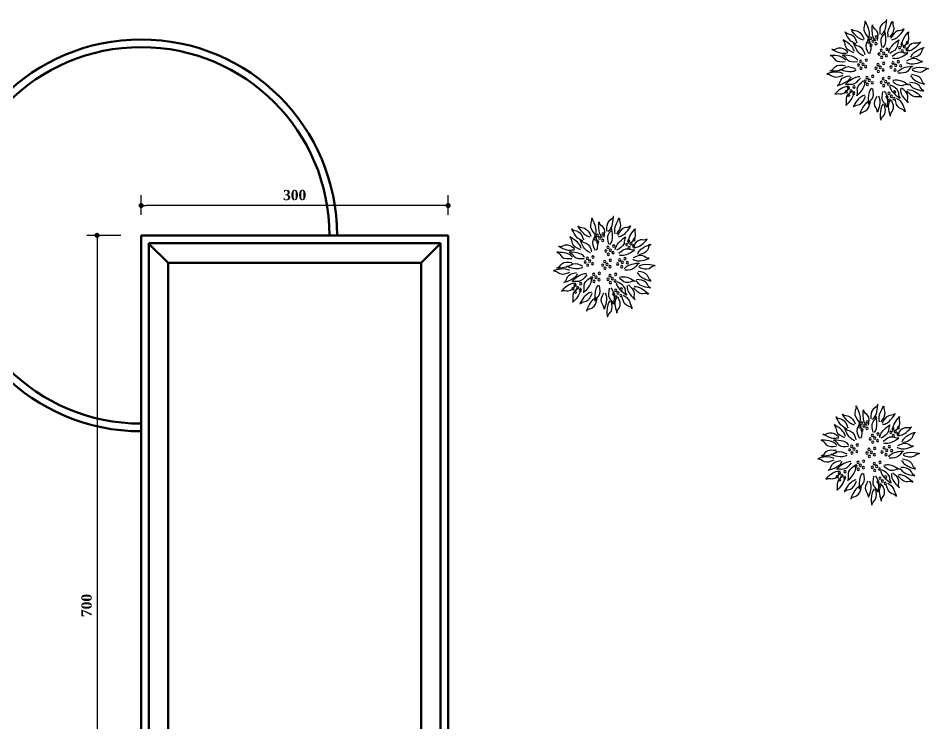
# Model space of a CAD drawing. Header units: millimetres. Extents: x 14929 to 124997, y 1647 to 25134.
# Drawn here: x 15713 to 16604, y 22256 to 22946 of the extents above; entities that cross this region are included whole.
import ezdxf

# ---------------------------------------------------------------- set-up
doc = ezdxf.new("R2010")
doc.units = ezdxf.units.MM
doc.layers.add('paisajismo', color=7, linetype='Continuous')
doc.layers.add('Parede Baixa', color=5, linetype='Continuous', lineweight=50)
doc.styles.add('Valéria', font='romantic.ttf', dxfattribs={"height": 10})
doc.dimstyles.new('Cota - 50', dxfattribs={"dimtxt": 10, "dimasz": 5, "dimexe": 10, "dimexo": 20, "dimgap": 5, "dimtad": 1, "dimtxsty": 'Valéria', "dimblk": 'DOT', "dimcen": 0, "dimclrd": 12, "dimclre": 12, "dimclrt": 2, "dimazin": 2, "dimtfac": 1, "dimtix": 1, "dimtmove": 0, "dimatfit": 3, "dimldrblk": 'DOT', "dimfxl": 1, "dimarcsym": 0})

# ---------------------------------------------------------------- blocks, each defined once
blk = doc.blocks.new('A$C375069E9')
at = {"layer": 'paisajismo', "color": 221}
for centre in [(1.295, 2.06), (1.436, 2.03), (0.523, 1.919), (0.603, 1.819), (0.663, 1.889), (0.713, 1.799), (1.305, 1.899), (1.375, 1.959), (1.426, 1.859), (1.486, 1.939), (0.533, 1.759), (0.653, 1.719), (1.034, 1.759), (1.044, 1.598), (1.115, 1.658), (1.165, 1.558), (1.175, 1.729), (1.225, 1.638), (0.693, 1.348), (0.753, 1.448), (0.814, 1.358), (0.884, 1.418), (1.115, 1.408), (1.255, 1.378), (1.546, 1.488), (1.556, 1.327), (1.626, 1.388), (1.687, 1.458), (1.737, 1.368), (0.834, 1.247), (0.934, 1.317), (1.125, 1.247), (1.195, 1.307), (1.245, 1.207), (1.305, 1.287), (1.677, 1.287), (0.984, 1.057), (0.994, 0.896), (1.064, 0.956), (1.125, 1.027), (1.175, 0.936), (1.386, 1.087), (1.396, 0.926), (1.466, 0.986), (1.516, 0.886), (1.526, 1.057), (1.576, 0.966), (0.844, 0.696), (0.984, 0.666), (1.115, 0.856), (1.847, 0.826), (1.857, 0.666), (1.927, 0.726), (1.988, 0.796), (2.038, 0.706), (0.854, 0.535), (0.924, 0.595), (0.974, 0.495), (1.034, 0.575), (1.978, 0.625)]:
    blk.add_circle(centre, 0.0284, dxfattribs=at)
at = {"layer": 'paisajismo', "color": 124}
for points in [[(1.176, 2.118), (1.049, 2.364), (1.042, 2.49), (1.043, 2.485), (1.153, 2.379), (1.207, 2.133)], [(0.912, 1.994), (0.683, 2.149), (0.616, 2.257), (0.62, 2.253), (0.767, 2.212), (0.932, 2.022)], [(0.998, 2.06), (0.956, 2.334), (0.888, 2.44), (0.889, 2.435), (0.863, 2.285), (0.965, 2.054)], [(1.308, 1.969), (1.401, 2.229), (1.391, 2.355), (1.391, 2.35), (1.296, 2.23), (1.275, 1.979)], [(1.475, 2.065), (1.512, 2.34), (1.578, 2.447), (1.577, 2.442), (1.606, 2.292), (1.509, 2.06)], [(1.614, 1.981), (1.84, 2.142), (1.904, 2.25), (1.9, 2.247), (1.754, 2.203), (1.593, 2.009)], [(0.664, 1.826), (0.579, 2.089), (0.495, 2.183), (0.497, 2.179), (0.495, 2.026), (0.632, 1.814)], [(1.122, 1.799), (1.058, 2.068), (1.082, 2.193), (1.082, 2.187), (1.163, 2.058), (1.156, 1.806)], [(1.453, 1.657), (1.451, 1.934), (1.501, 2.049), (1.5, 2.044), (1.55, 1.9), (1.487, 1.656)], [(1.798, 1.89), (2.008, 2.07), (2.062, 2.185), (2.059, 2.181), (1.917, 2.123), (1.775, 1.916)], [(0.438, 1.564), (0.237, 1.755), (0.118, 1.797), (0.122, 1.794), (0.194, 1.659), (0.415, 1.539)], [(0.543, 1.718), (0.292, 1.836), (0.209, 1.931), (0.213, 1.928), (0.366, 1.911), (0.558, 1.749)], [(0.988, 1.675), (0.841, 1.91), (0.737, 1.981), (0.74, 1.977), (0.775, 1.828), (0.959, 1.656)], [(1.602, 1.593), (1.803, 1.784), (1.851, 1.901), (1.848, 1.896), (1.709, 1.832), (1.578, 1.618)], [(1.836, 1.699), (2.004, 1.919), (2.114, 1.98), (2.111, 1.977), (2.062, 1.832), (1.862, 1.678)], [(2.005, 1.668), (2.28, 1.695), (2.39, 1.758), (2.385, 1.756), (2.236, 1.791), (2.001, 1.702)], [(0.896, 1.541), (0.624, 1.594), (0.52, 1.667), (0.525, 1.665), (0.677, 1.685), (0.903, 1.575)], [(1.751, 1.486), (2.002, 1.603), (2.129, 1.605), (2.124, 1.604), (2.013, 1.498), (1.765, 1.455)], [(2.053, 1.488), (2.306, 1.601), (2.432, 1.601), (2.427, 1.6), (2.315, 1.496), (2.066, 1.456)], [(0.553, 1.432), (0.276, 1.415), (0.158, 1.46), (0.163, 1.459), (0.305, 1.517), (0.551, 1.466)], [(2.055, 1.326), (2.31, 1.218), (2.436, 1.221), (2.431, 1.222), (2.317, 1.323), (2.067, 1.357)], [(0.405, 1.262), (0.131, 1.304), (0.009, 1.27), (0.015, 1.27), (0.151, 1.2), (0.401, 1.228)], [(0.447, 1.106), (0.23, 0.934), (0.107, 0.902), (0.112, 0.905), (0.195, 1.033), (0.426, 1.133)], [(0.773, 1.195), (0.528, 1.324), (0.402, 1.332), (0.407, 1.33), (0.513, 1.219), (0.758, 1.164)], [(1.8, 1.231), (2.076, 1.215), (2.195, 1.26), (2.189, 1.259), (2.047, 1.316), (1.801, 1.265)], [(2.115, 1.151), (2.39, 1.183), (2.511, 1.145), (2.506, 1.145), (2.367, 1.08), (2.118, 1.117)], [(0.483, 0.904), (0.251, 0.752), (0.126, 0.732), (0.131, 0.734), (0.226, 0.854), (0.465, 0.933)], [(0.883, 0.989), (0.609, 0.948), (0.503, 0.88), (0.508, 0.882), (0.658, 0.855), (0.889, 0.956)], [(1.585, 0.962), (1.685, 0.704), (1.775, 0.615), (1.772, 0.62), (1.766, 0.772), (1.617, 0.976)], [(1.701, 1.076), (1.958, 0.973), (2.046, 0.883), (2.041, 0.885), (1.889, 0.894), (1.687, 1.045)], [(1.928, 1.076), (2.139, 0.896), (2.26, 0.861), (2.255, 0.863), (2.177, 0.995), (1.949, 1.102)], [(0.524, 0.758), (0.266, 0.658), (0.177, 0.569), (0.181, 0.571), (0.334, 0.578), (0.537, 0.726)], [(0.698, 0.783), (0.595, 0.526), (0.504, 0.438), (0.507, 0.442), (0.516, 0.595), (0.667, 0.796)], [(0.969, 0.852), (0.812, 0.624), (0.705, 0.557), (0.708, 0.561), (0.75, 0.708), (0.941, 0.872)], [(1.098, 0.722), (1.022, 0.455), (1.04, 0.33), (1.041, 0.335), (1.128, 0.461), (1.131, 0.713)], [(1.416, 0.791), (1.501, 0.528), (1.488, 0.402), (1.487, 0.407), (1.396, 0.53), (1.383, 0.782)], [(1.856, 0.722), (1.956, 0.464), (2.046, 0.374), (2.043, 0.379), (2.037, 0.532), (1.888, 0.735)], [(1.972, 0.836), (2.229, 0.733), (2.317, 0.642), (2.312, 0.645), (2.16, 0.653), (1.958, 0.804)], [(0.798, 0.546), (0.619, 0.335), (0.583, 0.214), (0.585, 0.218), (0.717, 0.297), (0.825, 0.524)], [(0.953, 0.499), (0.985, 0.224), (0.947, 0.103), (0.948, 0.108), (0.882, 0.247), (0.919, 0.496)], [(1.244, 0.6), (1.226, 0.324), (1.271, 0.206), (1.27, 0.211), (1.328, 0.353), (1.278, 0.599)], [(1.466, 0.475), (1.657, 0.274), (1.699, 0.155), (1.696, 0.159), (1.561, 0.231), (1.441, 0.452)], [(1.582, 0.621), (1.799, 0.449), (1.858, 0.337), (1.854, 0.341), (1.71, 0.393), (1.56, 0.595)], [(1.128, 0.401), (1.199, 0.134), (1.18, 0.009), (1.179, 0.014), (1.094, 0.142), (1.095, 0.393)]]:
    blk.add_spline(points, degree=3, dxfattribs=at)
blk = doc.blocks.new('_Dot')
at = {"color": 0, "linetype": 'ByBlock', "lineweight": -2}
blk.add_line((-0.5, 0), (-1, 0), dxfattribs=at)
at = {"color": 0, "linetype": 'ByBlock', "const_width": 0.5}
blk.add_lwpolyline([(-0.25, 0, 1), (0.25, 0, 1)], format="xyb", close=True, dxfattribs=at)
blk = doc.blocks.new('*D710')
at = {"color": 12, "lineweight": -2, "transparency": 16777216}
for p, q in [((15833.08, 22753.57), (15833.08, 22772.73)), ((16133.08, 22753.57), (16133.08, 22772.73)), ((16128.08, 22762.73), (15838.08, 22762.73))]:
    blk.add_line(p, q, dxfattribs=at)
at = {"layer": 'Defpoints', "color": 0, "transparency": 16777216}
for p in [(15833.08, 22762.73), (15833.08, 22733.57), (16133.08, 22733.57)]:
    blk.add_point(p, dxfattribs=at)
at = {"color": 12, "lineweight": -2, "transparency": 16777216, "xscale": 5, "yscale": 5, "zscale": 5, "rotation": 180}
blk.add_blockref('_Dot', (15833.08, 22762.73), dxfattribs=at)
at = {"color": 12, "lineweight": -2, "transparency": 16777216, "xscale": 5, "yscale": 5, "zscale": 5}
blk.add_blockref('_Dot', (16133.08, 22762.73), dxfattribs=at)
at = {"color": 2, "transparency": 16777216, "insert": (15983.08, 22772.93), "char_height": 10, "attachment_point": 5, "style": 'Valéria'}
blk.add_mtext('{\\fRomantic|b1|i0|c2|p2;300}', dxfattribs=at)
blk = doc.blocks.new('*D711')
at = {"color": 12, "lineweight": -2, "transparency": 16777216}
for p, q in [((15813.08, 22733.57), (15780.02, 22733.57)), ((15790.02, 22728.57), (15790.02, 22015.1)), ((15813.08, 22010.1), (15780.02, 22010.1))]:
    blk.add_line(p, q, dxfattribs=at)
at = {"layer": 'Defpoints', "color": 0, "transparency": 16777216}
for p in [(15833.08, 22733.57), (15790.02, 22010.1), (15833.08, 22010.1)]:
    blk.add_point(p, dxfattribs=at)
at = {"color": 12, "lineweight": -2, "transparency": 16777216, "xscale": 5, "yscale": 5, "zscale": 5}
for p, rotation in [((15790.02, 22733.57), 90), ((15790.02, 22010.1), 270)]:
    blk.add_blockref('_Dot', p, dxfattribs=dict(at, rotation=rotation))
at = {"color": 2, "transparency": 16777216, "insert": (15779.82, 22371.84), "char_height": 10, "attachment_point": 5, "rotation": 90, "style": 'Valéria'}
blk.add_mtext('{\\fRomantic|b1|i0|c2|p2;700}', dxfattribs=at)

msp = doc.modelspace()

# ---------------------------------------------------------------- linework, layer by layer
at = {"layer": 'Parede Baixa'}
for p, q in [((15833.076, 22733.569), (15833.076, 22010.101)), ((16133.076, 22733.569), (15833.076, 22733.569)), ((16133.076, 22009.407), (16133.076, 22733.569)), ((15840.576, 22726.069), (15840.576, 22016.907)), ((16125.576, 22726.069), (15840.576, 22726.069)), ((15859.326, 22706.875), (15840.576, 22725.375)), ((16106.826, 22706.625), (16125.576, 22725.625)), ((16125.576, 22016.907), (16125.576, 22726.069)), ((15859.326, 22706.875), (15859.326, 22035.657)), ((16106.826, 22706.625), (15859.326, 22706.875)), ((16106.826, 22035.657), (16106.826, 22706.625))]:
    msp.add_line(p, q, dxfattribs=at)
for radius in [191.478, 183.978]:
    msp.add_arc((15833.076, 22733.569), radius, 0, 270, dxfattribs=at)

# ---------------------------------------------------------------- block references
at = {"color": 2, "xscale": -39.43178529435056, "yscale": 39.43178529435056, "zscale": 39.43178529435056}
for p in [(16602.468, 22846.125), (16335.427, 22653.699), (16593.712, 22470.02)]:
    msp.add_blockref('A$C375069E9', p, dxfattribs=at)

# ---------------------------------------------------------------- dimensions: what is measured, and where the dimension line sits
dim = msp.add_linear_dim(base=(15833.076, 22762.725), p1=(16133.076, 22733.569), p2=(15833.076, 22733.569), text='{\\fRomantic|b1|i0|c2|p2;<>}', dimstyle='Cota - 50')
dim.commit()
dim.dimension.update_dxf_attribs({"geometry": '*D710', "text_midpoint": (15983.076, 22772.931)})
dim = msp.add_linear_dim(base=(15790.016, 22010.101), p1=(15833.076, 22733.569), p2=(15833.076, 22010.101), angle=90, text='{\\fRomantic|b1|i0|c2|p2;700}', dimstyle='Cota - 50')
dim.commit()
dim.dimension.update_dxf_attribs({"geometry": '*D711', "text_midpoint": (15779.818, 22371.835)})

doc.saveas('drawing.dxf')
